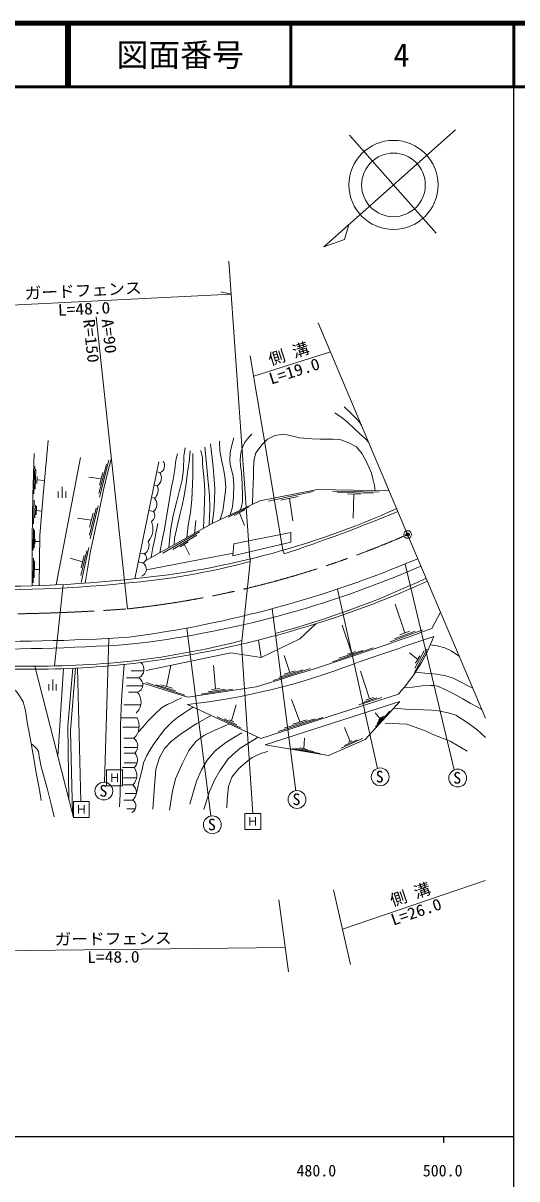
# Model space of a CAD drawing. Units: millimetres at full size, sheet at 1:1000; details may follow other scales. Extents: x 40000 to 680000, y 20000 to 380000.
# Drawn here: x 501949 to 579500, y 198357 to 380000 of the extents above; entities that cross this region are included whole.
import ezdxf
from ezdxf.enums import TextEntityAlignment as Align

# ---------------------------------------------------------------- set-up
doc = ezdxf.new("R2010")
doc.units = ezdxf.units.MM
doc.header["$LTSCALE"] = 1000
doc.header["$PDMODE"] = 32
doc.header["$PDSIZE"] = 500
doc.linetypes.add('CHAIN', pattern=[18.5, 12, -1.5, 3.5, -1.5])
for name, color, linetype, lineweight in [('M-BGD', 7, 'Continuous', 13), ('M-BMK', 2, 'CHAIN', 13), ('M-STR-HTXT', 7, 'Continuous', 13), ('M-TTL', 2, 'Continuous', 140), ('M-TTL-BAND', 7, 'Continuous', 25), ('M-TTL-LINE', 7, 'Continuous', 50), ('M-TTL-TXT', 7, 'Continuous', 13), ('M-WORK', 1, 'Continuous', 13), ('MTIFから変換したベクトル', 7, 'Continuous', 13)]:
    doc.layers.add(name, color=color, linetype=linetype, lineweight=lineweight)
doc.layers.add('M-OTRS', color=6, linetype='Continuous')
doc.styles.add('ＭＳ ゴシック', font='')
doc.styles.get('ＭＳ ゴシック').set_extended_font_data('MS Gothic')

msp = doc.modelspace()

# ---------------------------------------------------------------- linework, layer by layer
at = {"layer": 'M-BGD'}
msp.add_circle((562343, 299630), 600, dxfattribs=at)
at = {"layer": 'M-BMK'}
for centre, radius, start, end in [((502644, 435718), 148606, 276.06952, 293.68618), ((495351, 604915), 317804, 264.36525, 274.15131)]:
    msp.add_arc(centre, radius, start, end, dxfattribs=at)
at = {"layer": 'M-OTRS'}
msp.add_point((562343, 299630), dxfattribs=at)
at = {"layer": 'M-STR-HTXT'}
for p, q in [((534268, 342564), (537570, 295771)), ((488284, 335110), (534631, 337416)), ((534631, 337416), (533026, 337754)), ((542761, 297148), (537619, 327706)), ((538160, 324492), (550211, 328345)), ((552098, 237624), (574515, 245265)), ((550708, 243768), (553361, 232042)), ((542090, 242213), (543623, 230891)), ((489113, 234081), (543104, 234728))]:
    msp.add_line(p, q, dxfattribs=at)
at = {"layer": 'M-TTL'}
msp.add_line((680000, 380000), (40000, 380000), dxfattribs=at)
at = {"layer": 'M-TTL-BAND'}
for p, q in [((579000, 20000), (579000, 370000)), ((40000, 205000), (579000, 205000)), ((568000, 205000), (568000, 204000))]:
    msp.add_line(p, q, dxfattribs=at)
at = {"layer": 'M-TTL-LINE'}
for p, q in [((508747, 380000), (508747, 370000)), ((509247, 380000), (509247, 370000)), ((543997, 380000), (543997, 370000)), ((579000, 380000), (579000, 370000)), ((40000, 370000), (680000, 370000))]:
    msp.add_line(p, q, dxfattribs=at)
at = {"layer": 'M-WORK'}
for p, q in [((518357, 287944), (513409, 333839)), ((548280, 332916), (562343, 299630)), ((510978, 311730), (507150, 291702)), ((513819, 306054), (515038, 310616)), ((515432, 311300), (513940, 305473)), ((519498, 292682), (523270, 311068)), ((503608, 306035), (503787, 310306)), ((503958, 309840), (503832, 306733)), ((514474, 309388), (513935, 307370)), ((523429, 309360), (522940, 309460)), ((504146, 308766), (504101, 307638)), ((504123, 308202), (505326, 308092)), ((508102, 307106), (508102, 305410)), ((514205, 308379), (512255, 308636)), ((523008, 307274), (522512, 307376)), ((507462, 305410), (507462, 306409)), ((508652, 305410), (508652, 306409)), ((522580, 305324), (522111, 305421)), ((539134, 304927), (548201, 306699)), ((540496, 304886), (547516, 306381)), ((542421, 305003), (545125, 305602)), ((543773, 305303), (544308, 301798)), ((548201, 306699), (559454, 306468)), ((550516, 306456), (557867, 306268)), ((551349, 306215), (556909, 306107)), ((552872, 306000), (554964, 305955)), ((553918, 305977), (553789, 302215)), ((503687, 305045), (503553, 301293)), ((503881, 304227), (503767, 302262)), ((503985, 302697), (504068, 304060)), ((504026, 303379), (504898, 303301)), ((513413, 303773), (512367, 299541)), ((513726, 304116), (512500, 298965)), ((522432, 303270), (521701, 303420)), ((531649, 301364), (539134, 304927)), ((534135, 302370), (537466, 303982)), ((535112, 302623), (536782, 303493)), ((512668, 301879), (510474, 302174)), ((512956, 303001), (512380, 300757)), ((535947, 303058), (536724, 301024)), ((503593, 300567), (503513, 297173)), ((503755, 300307), (503665, 297532)), ((521206, 295531), (531649, 301364)), ((523874, 296706), (529658, 300037)), ((535069, 298176), (544019, 299919)), ((544019, 299919), (543981, 298440)), ((503848, 298918), (503810, 298132)), ((503829, 298525), (504553, 298517)), ((525450, 297288), (529220, 299544)), ((526625, 297708), (527859, 298485)), ((527242, 298096), (528093, 296460)), ((543981, 298440), (534881, 296284)), ((534881, 296284), (535069, 298176)), ((562343, 299630), (574581, 270748)), ((511949, 297053), (511009, 293192)), ((511536, 296326), (511059, 294370)), ((512288, 297592), (511084, 292101)), ((520985, 296573), (520324, 296708)), ((521304, 294061), (534923, 296710)), ((542925, 296576), (542761, 297148)), ((503569, 295935), (503524, 292031)), ((503730, 295469), (503668, 292819)), ((511297, 295348), (509329, 295900)), ((520768, 295183), (520041, 295332)), ((537656, 295792), (536227, 282392)), ((561930, 294988), (569671, 262644)), ((503699, 294144), (504503, 294135)), ((508241, 291758), (506882, 279012)), ((551313, 291053), (557602, 262867)), ((541045, 287963), (544782, 259368)), ((561890, 284152), (560401, 288668)), ((567526, 287398), (566149, 284845)), ((548000, 285627), (545395, 283209)), ((553528, 281039), (552075, 285382)), ((527671, 284932), (531449, 255390)), ((559621, 282769), (564715, 284622)), ((560265, 283253), (563507, 284443)), ((561143, 283879), (562638, 284425)), ((515432, 283302), (514718, 260705)), ((538007, 255787), (536227, 282392)), ((538897, 283042), (539325, 280288)), ((545395, 283209), (539325, 280288)), ((550564, 279603), (556932, 281796)), ((563419, 277965), (565416, 281591)), ((534598, 281038), (521296, 278282)), ((539325, 280288), (534598, 281038)), ((543816, 277942), (542970, 280614)), ((551554, 280179), (555302, 281408)), ((552892, 280821), (554165, 281256)), ((563924, 279994), (562630, 281046)), ((563473, 278645), (564959, 281340)), ((563588, 279417), (564260, 280572)), ((503794, 278918), (509845, 255172)), ((507408, 264735), (508304, 278552)), ((509735, 278611), (508980, 269569)), ((510200, 278632), (509402, 268775)), ((510502, 278647), (510992, 257672)), ((518928, 278198), (520926, 278198)), ((524488, 275734), (525164, 279083)), ((532171, 275349), (531849, 279061)), ((541233, 276666), (547062, 278564)), ((542164, 277203), (545898, 278358)), ((542934, 277660), (544698, 278224)), ((556376, 273800), (554956, 278133)), ((505972, 275121), (505972, 276120)), ((506612, 276816), (506612, 275121)), ((507162, 275121), (507162, 276120)), ((520111, 277103), (518163, 277103)), ((520725, 276270), (527829, 274056)), ((521279, 276354), (527333, 274386)), ((518201, 275829), (520737, 275829)), ((519901, 274838), (518521, 274838)), ((522819, 276022), (525889, 275056)), ((523568, 276009), (525409, 275459)), ((527829, 274056), (538537, 275684)), ((529888, 274548), (534902, 275336)), ((530989, 274897), (533684, 275327)), ((531535, 275264), (532807, 275434)), ((539269, 267565), (560895, 274560)), ((517762, 272858), (520441, 272858)), ((539269, 267565), (527746, 272915)), ((534697, 270330), (535400, 272882)), ((539970, 266599), (561123, 273365)), ((545389, 270170), (544086, 273697)), ((554701, 272842), (558295, 274038)), ((555343, 273207), (557483, 273977)), ((561123, 273365), (555658, 267400)), ((555785, 273602), (556968, 273998)), ((519845, 270806), (517290, 270806)), ((532400, 270983), (536206, 269175)), ((542018, 268648), (549019, 270886)), ((542940, 269167), (547748, 270653)), ((558005, 270651), (557260, 271588)), ((557317, 269401), (559562, 271844)), ((557560, 269912), (558577, 271064)), ((557784, 270398), (558225, 270904)), ((509115, 258037), (508980, 269569)), ((517611, 269362), (520169, 269362)), ((533528, 270643), (535525, 269721)), ((534352, 270491), (535042, 270169)), ((544292, 269838), (546485, 270501)), ((553294, 267092), (552444, 269321)), ((509402, 268775), (509680, 255820)), ((519360, 267596), (517754, 267596)), ((546015, 265958), (546119, 267614)), ((555658, 267400), (549922, 264888)), ((555273, 267557), (551906, 266044)), ((552417, 266483), (554413, 267352)), ((553017, 266975), (553572, 267208)), ((517785, 266175), (519943, 266175)), ((519501, 265273), (517809, 265273)), ((549922, 264888), (539970, 266599)), ((544165, 266022), (548579, 265234)), ((544745, 266063), (547591, 265551)), ((545407, 266077), (546622, 265839)), ((517810, 263763), (519841, 263763)), ((519367, 262989), (517567, 262989)), ((519176, 260278), (517710, 260278)), ((517714, 261401), (519768, 261401)), ((517969, 258916), (519720, 258916)), ((519143, 257903), (517744, 257903)), ((518232, 256530), (519575, 256530))]:
    msp.add_line(p, q, dxfattribs=at)
for points in [[(552362, 319691), (553225, 318901), (554317, 317822), (554760, 317270), (555090, 316798)], [(550930, 318764), (552067, 317967), (552882, 317268), (553903, 316355), (554845, 315450), (555709, 314650), (556207, 314154)], [(505899, 314385), (505171, 306392), (504565, 299543), (504474, 291590)], [(532923, 301970), (533291, 303339), (533529, 304905), (533717, 306472), (533780, 307174), (533617, 308679), (533454, 309681), (533178, 311098), (533028, 311699), (532840, 312803), (532777, 314319)], [(534482, 302712), (534809, 303965), (534997, 305582), (535047, 307400), (534922, 308741), (534658, 309869), (534470, 310634), (534420, 311323), (534470, 312539), (534721, 313680), (535060, 314808)], [(537896, 315387), (537608, 315118), (537211, 314670), (536744, 314056), (536437, 313468), (536137, 312470), (536045, 311378), (536091, 310411), (536229, 309433), (536367, 307616), (536405, 305648), (536392, 304833), (536242, 303980), (536031, 303450)], [(537984, 304379), (538005, 306409), (538110, 308690), (538110, 310111), (538233, 311445), (538514, 312481), (539496, 313779), (540329, 314604), (541469, 315193), (542923, 315406), (544327, 315093), (545343, 314804), (547311, 314679), (548614, 314616), (550670, 314616), (551873, 314504), (553127, 314052), (554293, 313388), (555195, 312317), (555930, 310920), (556646, 309282), (556880, 308392), (557119, 307351), (557244, 306513)], [(524860, 297571), (525106, 300248), (525517, 302630), (526090, 304859), (526619, 306955), (526935, 308218), (527141, 309857), (527204, 311934), (527401, 313232)], [(525671, 298025), (525739, 299079), (525864, 299732), (526285, 301559), (526634, 302938), (526930, 304173), (527199, 305471), (527539, 307567), (527777, 309404), (528003, 311008), (528191, 312776)], [(530254, 300584), (530387, 303299), (530492, 306405), (530377, 308197), (530144, 310704), (530099, 311680), (529849, 312835)], [(530503, 313345), (530696, 311327), (530994, 307852), (531222, 305816), (531257, 303763), (531222, 302289), (531177, 301100)], [(531365, 313877), (531616, 311646), (531791, 310205), (531979, 308224), (532070, 306795), (531999, 304935), (531894, 303320), (531649, 301364)], [(503387, 291556), (503369, 298999), (503476, 305834), (503659, 312367)], [(511716, 291979), (512510, 297000), (513791, 302791), (514555, 306627), (515254, 309458), (515781, 311489)], [(523421, 296768), (523799, 298753), (524166, 300472), (524524, 302701), (524891, 304877), (525276, 307115), (525527, 308270), (525773, 309829), (525948, 311296), (526178, 312319)], [(527656, 299133), (527880, 301123), (528248, 303071), (528459, 305124), (528607, 308779), (528625, 310955), (528590, 312359)], [(528858, 299805), (528968, 300748), (529085, 301813)], [(522080, 296018), (522312, 297594), (522645, 298969), (522837, 300075), (523086, 301348)], [(565897, 282273), (566971, 282129), (568199, 281797), (569190, 281343), (570035, 280793), (570472, 280446)], [(517101, 256817), (517197, 258813), (517218, 261829), (517238, 264984), (517247, 269650), (517397, 273662), (517623, 276507), (517797, 279186)], [(563581, 278002), (565018, 277822), (566867, 277655), (568338, 277412), (569495, 277061), (570774, 276415), (571817, 275865), (572570, 275496)], [(500155, 275467), (500395, 275369), (500884, 274981), (501400, 274259), (501942, 273316), (502318, 271991), (502587, 270156), (503017, 267944), (503384, 265871), (503691, 264118), (503961, 262444), (504346, 260349), (504643, 258872), (504790, 257817)], [(561788, 275585), (563115, 275623), (564630, 275821), (565936, 275894), (566370, 275885), (567041, 275789), (568257, 275295), (569577, 274605), (571001, 273826), (572174, 273137), (573159, 272609), (573993, 272136)], [(528671, 272485), (527989, 272054), (527203, 271562), (526205, 270858), (525399, 270238), (524941, 269767), (524162, 268988), (523285, 267797), (522525, 266786), (521961, 265909), (521378, 264888), (520847, 263743), (520630, 262694), (520317, 261486), (520122, 260720), (519934, 259604), (519692, 258758)], [(520003, 268579), (520758, 269367), (521523, 270282), (522576, 271348), (523704, 272363), (524581, 272902), (525266, 273200), (525944, 273520), (526801, 273967)], [(531470, 271186), (531286, 271073), (529253, 269903), (528093, 269205), (526639, 268202), (525247, 267149), (524144, 266009), (523379, 264567), (522815, 262775), (522577, 260092), (522301, 256445)], [(560196, 272353), (562656, 272118), (564840, 272074), (566094, 272020), (567177, 271930), (568708, 271617), (569888, 271234), (571717, 270099), (573230, 268970), (574555, 267726)], [(534337, 269855), (533895, 269656), (531979, 268815), (530349, 268045), (529149, 267140), (527959, 265690), (526956, 263711), (525881, 261231), (525404, 259280), (524955, 256324)], [(558827, 269963), (562224, 269800), (565233, 268747), (566198, 268233), (569018, 267155), (571713, 265588)], [(528144, 257260), (528687, 259256), (529161, 260887), (529966, 262645), (530843, 264174), (532134, 265638), (533804, 266930), (534872, 267646), (536304, 268452)], [(530355, 256416), (531196, 259218), (532065, 261125), (532835, 262486), (534160, 264393), (535261, 265369), (536031, 266041), (537518, 266936), (538628, 267643), (538833, 267768)], [(503242, 266674), (503547, 266518), (504095, 265947), (504378, 265545), (504487, 264724), (504789, 263111), (505755, 259575), (506346, 257229), (506819, 255280)], [(533920, 256657), (533990, 257990), (534218, 260026), (534710, 261483), (535843, 262866), (537221, 264084), (537947, 264594), (539415, 265239), (540400, 265535)]]:
    msp.add_lwpolyline(points, dxfattribs=at)
for points in [[(515068, 260134), (517568, 260134), (517568, 262634), (515068, 262634)], [(509845, 255172), (512345, 255172), (512345, 257672), (509845, 257672)], [(536762, 253287), (539262, 253287), (539262, 255787), (536762, 255787)]]:
    msp.add_lwpolyline(points, close=True, dxfattribs=at)
for centre in [(558039, 261537), (570210, 261352), (514630, 259308), (544964, 257980), (531674, 254008)]:
    msp.add_circle(centre, 1400, dxfattribs=at)
for centre, radius, start, end in [((523025, 310433), 1147, 290.66656, 37.05889), ((522163, 308530), 1514, 303.95196, 33.23908), ((521451, 306594), 1700, 311.66232, 23.57253), ((521556, 304366), 1403, 308.64691, 43.07557), ((506392, 423762), 131734, 274.99579, 294.30877), ((519481, 300508), 2864, 316.95284, 24.30592), ((521497, 302643), 1125, 301.83394, 33.85542), ((451629, 569603), 287887, 288.48924, 292.29005), ((520177, 297891), 1546, 301.50394, 25.36391), ((520532, 295932), 785, 287.50439, 54.77033), ((508833, 401974), 110391, 274.72315, 285.11273), ((495512, 457879), 175911, 277.54465, 292.89669), ((500722, 440420), 159061, 276.46355, 293.61525), ((520112, 294181), 1198, 291.70216, 56.79019), ((497937, 480829), 189351, 267.25827, 276.04065), ((504717, 421332), 142108, 285.0229, 295.21294), ((496623, 508345), 217433, 267.94451, 275.62172), ((499432, 439341), 161204, 276.51211, 294.17844), ((498031, 603688), 320858, 263.89712, 273.67719), ((382800, 791285), 538608, 286.80692, 289.902), ((-2472833, 9128837), 9352812, 288.88202, 288.96303), ((540375, 293345), 27820, 317.52782, 339.53156), ((495989, 619792), 338180, 264.55665, 273.83837), ((504019, 408226), 129346, 276.10374, 284.44729), ((502545, 436461), 158014, 269.26597, 275.50898), ((502484, 446051), 167138, 269.34405, 275.24818), ((519499, 278408), 1442, 295.12451, 49.83737), ((516299, 376297), 104014, 276.31793, 291.20911), ((519509, 276016), 1242, 288.39106, 61.00604), ((518178, 273305), 2306, 311.43929, 41.65578), ((517492, 269520), 2682, 314.17414, 28.65366), ((518400, 266372), 1556, 315.05792, 51.88372), ((518259, 264200), 1642, 312.45945, 40.82132), ((517763, 261740), 2033, 314.01925, 37.91353), ((518212, 259103), 1519, 307.80788, 50.61939), ((518525, 256955), 1132, 297.09184, 56.89123)]:
    msp.add_arc(centre, radius, start, end, dxfattribs=at)
at = {"layer": 'MTIFから変換したベクトル'}
msp.add_line((553205, 362377), (566846, 346974), dxfattribs=at)
msp.add_lwpolyline([(569865, 363217), (549172, 344850), (552430, 345979), (553107, 348343)], dxfattribs=at)
for radius in [7000, 5000]:
    msp.add_circle((560121, 354568), radius, dxfattribs=at)

# ---------------------------------------------------------------- texts
at = {"layer": 'M-STR-HTXT', "style": 'ＭＳ ゴシック', "width": 1.05}
for s, rotation, p in [('ガードフェンス', 2.847, (511445, 336513)), ('側 溝', 17.734, (544113, 326658)), ('側 溝', 18.821, (563226, 241681)), ('ガードフェンス', 0.687, (516105, 234654))]:
    msp.add_text(s, height=1833, rotation=rotation, dxfattribs=at).set_placement(p, align=Align.BOTTOM_CENTER)
at = {"layer": 'M-STR-HTXT', "style": 'ＭＳ ゴシック', "width": 1.1}
for s, rotation, p in [('L=48.0', 2.847, (511470, 336013)), ('L=19.0', 17.734, (544265, 326181)), ('L=26.0', 18.821, (563387, 241208)), ('L=48.0', 0.687, (516111, 234154))]:
    msp.add_text(s, height=1833, rotation=rotation, dxfattribs=at).set_placement(p, align=Align.TOP_CENTER)
at = {"layer": 'M-TTL-BAND', "style": 'ＭＳ ゴシック'}
for s, p in [('480.0', (548000, 198195)), ('500.0', (567844, 198195))]:
    msp.add_text(s, height=1833, dxfattribs=at).set_placement(p, align=Align.BOTTOM_CENTER)
at = {"layer": 'M-TTL-TXT', "style": 'ＭＳ ゴシック'}
for s, p in [('図面番号', (526622, 375000)), ('4', (561372, 375000))]:
    msp.add_text(s, height=3666, dxfattribs=at).set_placement(p, align=Align.MIDDLE_CENTER)
at = {"layer": 'M-WORK', "style": 'ＭＳ ゴシック', "width": 1.1}
msp.add_text('R=150', height=1833, rotation=276.153, dxfattribs=at).set_placement((513187, 333564), align=Align.TOP_LEFT)
msp.add_text('A=90', height=1833, rotation=276.153, dxfattribs=at).set_placement((513709, 333386), align=Align.BOTTOM_LEFT)
at = {"layer": 'M-WORK', "style": 'ＭＳ ゴシック'}
for s, height, p in [('Ｈ', 1320, (516318, 261384)), ('S', 1833, (557956, 261574)), ('S', 1833, (570127, 261390)), ('S', 1833, (514547, 259346)), ('S', 1833, (544880, 258017)), ('Ｈ', 1320, (511095, 256422)), ('S', 1833, (531590, 254045)), ('Ｈ', 1320, (538012, 254537))]:
    msp.add_text(s, height=height, dxfattribs=at).set_placement(p, align=Align.MIDDLE_CENTER)

doc.saveas('drawing.dxf')
